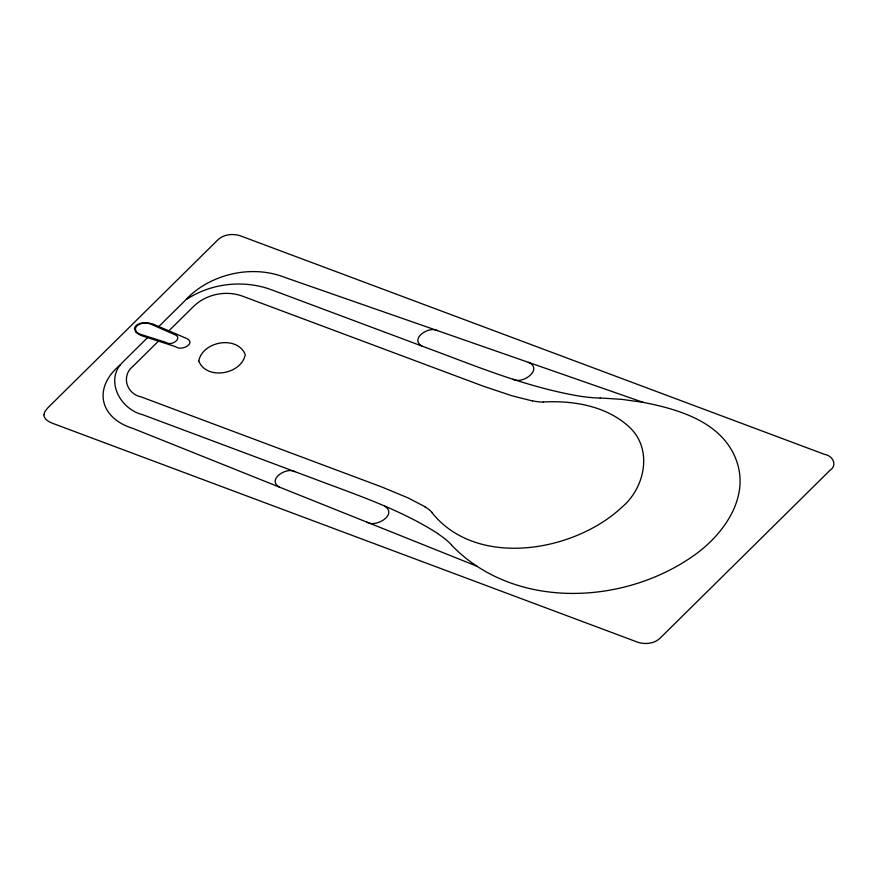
<?xml version="1.0" encoding="UTF-8"?>
<svg xmlns="http://www.w3.org/2000/svg" width="878" height="878" viewBox="0 0 878 878"><rect width="100%" height="100%" fill="white"/><g stroke="black" fill="none" stroke-linecap="round" stroke-linejoin="round"><path stroke-width="1.32" d="M142.949 414.778C119.638 409.148 105.283 380.295 121.899 362.998L147.592 337.613M120.187 364.974C92.87 387.472 99.137 417.917 132.951 428.431L477.38 566.398M158.808 326.539L184.501 301.154C207.998 274.814 250.735 263.652 285.548 277.667L643.365 402.42C679.067 409.324 721.793 422.099 736.027 459.457C750.833 497.892 722.473 536.184 691.853 556.904C621.415 605.447 513.487 609.595 451.391 544.975M158.468 341.125L133.094 366.192C120.791 375.916 126.564 394.057 141.347 396.977L381.568 486.895L407.963 497.848L425.215 506.858M168.861 330.852L194.236 305.785C207.208 293.812 226.667 290.091 243.151 296.402L483.449 386.243L512.181 395.857L532.43 400.939M186.674 299.299C210.994 283.374 242.58 279.676 270.018 289.235M543.372 401.992C573.74 400.335 607.126 406.053 629.932 427.641C653.122 449.898 644.748 488.3 621.712 507.352C574.3 551.9 476.513 569.021 431.691 512.324M600.19 397.964L622.282 399.402L643.387 402.387M512.982 379.197C522.783 384.904 543.592 368.881 528.402 362.34M437.595 330.677C428.903 325.694 409.357 338.864 422 346.086M294.898 471.651C286.206 466.679 266.671 479.827 279.314 487.06M366.73 522.07C375.872 528.161 398.085 514.354 384.52 506.101M270.841 289.531L448.175 355.875C490.187 371.899 532.672 387.867 577.109 395.715A123.491 78.888 -10.8 0 0 600.146 398.085M143.74 415.096L321.074 481.44C360.891 496.322 401.663 510.447 437.683 533.462M437.551 533.55A123.491 78.888 -10.8 0 1 451.555 544.898M425.073 506.968A43.033 27.492 -10.8 0 1 431.866 512.247M543.339 402.124A43.033 27.492 -10.8 0 1 532.529 400.818M135.366 329.14L136.408 331.906L139.163 333.892L166.107 342.431C171.561 346.766 183.842 337.591 174.217 334.419L150.764 324.103C144.793 321.293 135.355 324.377 135.366 329.085M198.757 360.99C206.385 380.426 241.274 374.752 245.258 354.646C237.631 335.209 202.741 340.884 198.757 360.99M134.488 328.778L135.87 332.18A14.75 9.428 -10.8 0 0 136.2 332.564L141.018 335.484L175.523 346.645C182.24 351.826 198.165 342.168 184.643 337.624L152.717 323.938L146.253 322.632A14.75 9.428 -10.8 0 0 145.55 322.621C140.667 322.369 134.499 324.915 134.488 328.778M43.9 414.789C43.977 419.739 49.431 422.033 53.338 423.591L635.431 641.357C643.837 644.946 654.571 644.243 661.046 637.23L830.149 470.169C837.875 464.934 832.421 455.495 824.661 454.409L242.569 236.643C234.163 233.054 223.429 233.757 216.954 240.77L47.653 408.029L44.855 411.639L43.9 414.789"/></g></svg>
